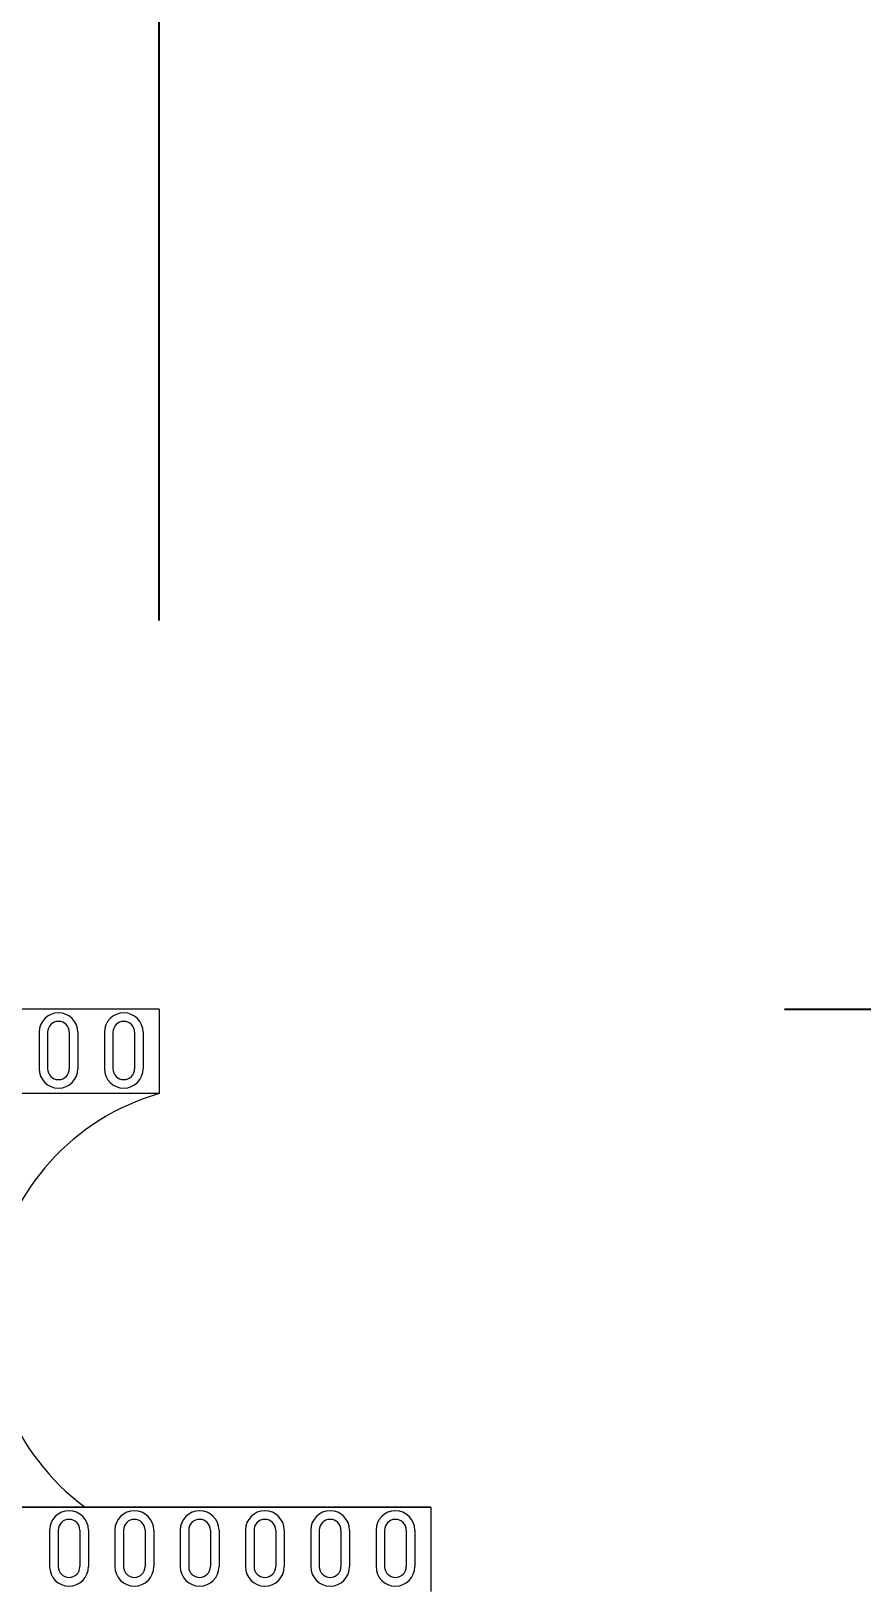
# Model space of a CAD drawing. Header units: inches. Extents: x 16.4 to 39.1, y 11.1 to 26.9.
# Drawn here: x 24.648 to 24.7816, y 21.4972 to 21.7476 of the extents above; entities that cross this region are included whole.
import ezdxf

# ---------------------------------------------------------------- set-up
doc = ezdxf.new("R2010")
doc.units = ezdxf.units.IN
doc.header["$MEASUREMENT"] = 0
doc.styles.get("Standard").update_dxf_attribs({"font": 'arial.ttf'})
doc.dimstyles.get("Standard").update_dxf_attribs({"dimtxt": 0.1, "dimasz": 0.18, "dimexe": 0.18, "dimexo": 0.0625, "dimgap": 0.09, "dimtad": 0, "dimtoh": 1, "dimdec": 4, "dimzin": 0, "dimdsep": 46, "dimtxsty": 'Standard', "dimblk": 'OBLIQUE', "dimcen": 0.09, "dimadec": 0, "dimazin": 0, "dimtfac": 1, "dimtdec": 4, "dimtofl": 0, "dimtmove": 0, "dimatfit": 3, "dimldrblk": 'OBLIQUE', "dimfxl": 1, "dimtolj": 1, "dimtzin": 0, "dimarcsym": 0})

# ---------------------------------------------------------------- blocks, each defined once
blk = doc.blocks.new('_Oblique')
at = {"color": 0, "linetype": 'ByBlock', "lineweight": -2}
blk.add_line((-0.5, -0.5), (0.5, 0.5), dxfattribs=at)
blk = doc.blocks.new('*D5')
at = {"color": 0, "lineweight": -2, "transparency": 16777216}
for p, q in [((24.76921812054636, 21.5903661262331), (25.18956625746565, 21.5903661262331)), ((25.00956625746565, 21.5903661262331), (25.00956625746565, 20.88538880010108)), ((25.00956625746565, 19.59468159675213), (25.00956625746565, 20.29965892288416)), ((24.76921812054636, 19.59468159675213), (25.18956625746565, 19.59468159675213))]:
    blk.add_line(p, q, dxfattribs=at)
at = {"layer": 'Defpoints', "color": 0, "lineweight": 9, "transparency": 16777216}
for p in [(24.70671812054636, 21.5903661262331), (25.00956625746565, 21.5903661262331), (24.70671812054636, 19.59468159675213)]:
    blk.add_point(p, dxfattribs=at)
at = {"color": 0, "lineweight": -2, "transparency": 16777216, "xscale": 0.18, "yscale": 0.18, "zscale": 0.18}
for p, rotation in [((25.00956625746565, 21.5903661262331), 90), ((25.00956625746565, 19.59468159675213), 270)]:
    blk.add_blockref('_Oblique', p, dxfattribs=dict(at, rotation=rotation))
at = {"color": 0, "lineweight": 9, "transparency": 16777216, "insert": (25.00956625746565, 20.59252386149261), "char_height": 0.1, "attachment_point": 5, "rotation": 90}
blk.add_mtext('\\A1;1.9957', dxfattribs=at)
blk = doc.blocks.new('*D9')
at = {"color": 0, "lineweight": -2, "transparency": 16777216}
for p, q in [((23.57372089834188, 21.65286612623309), (23.57372089834188, 21.99798760459348)), ((24.66858138481717, 21.65286612623309), (24.66858138481717, 21.99798760459348)), ((23.57372089834188, 21.81798760459348), (23.82818388373505, 21.81798760459348)), ((24.66858138481717, 21.81798760459348), (24.41411839942399, 21.81798760459348))]:
    blk.add_line(p, q, dxfattribs=at)
at = {"layer": 'Defpoints', "color": 0, "lineweight": 9, "transparency": 16777216}
for p in [(24.66858138481717, 21.81798760459348), (23.57372089834188, 21.59036612623309), (24.66858138481717, 21.59036612623309)]:
    blk.add_point(p, dxfattribs=at)
at = {"color": 0, "lineweight": -2, "transparency": 16777216, "xscale": 0.18, "yscale": 0.18, "zscale": 0.18, "rotation": 180}
blk.add_blockref('_Oblique', (23.57372089834188, 21.81798760459348), dxfattribs=at)
at = {"color": 0, "lineweight": -2, "transparency": 16777216, "xscale": 0.18, "yscale": 0.18, "zscale": 0.18}
blk.add_blockref('_Oblique', (24.66858138481717, 21.81798760459348), dxfattribs=at)
at = {"color": 0, "lineweight": 9, "transparency": 16777216, "insert": (24.12115114157952, 21.81798760459348), "char_height": 0.1, "attachment_point": 5}
blk.add_mtext('\\A1;1.0949', dxfattribs=at)

msp = doc.modelspace()

# ---------------------------------------------------------------- linework, layer by layer
at = {"lineweight": 9}
for p, q in [((24.66858138481717, 21.59036612623309), (24.12115114157952, 21.59036612623309)), ((24.66858138481717, 21.59036612623309), (24.66858138481717, 21.57678873441298)), ((24.64927606016644, 21.5866581129427), (24.64927606016644, 21.58079729805566)), ((24.65065738442823, 21.5866581129427), (24.65065738442823, 21.58079729805566)), ((24.65414152398349, 21.5866581129427), (24.65414152398349, 21.58079729805566)), ((24.65552284824528, 21.5866581129427), (24.65552284824528, 21.58079729805566)), ((24.65977702385958, 21.5866581129427), (24.65977702385958, 21.58079729805566)), ((24.66115834812136, 21.5866581129427), (24.66115834812136, 21.58079729805566)), ((24.66464248767662, 21.5866581129427), (24.66464248767662, 21.58079729805566)), ((24.66602381193841, 21.5866581129427), (24.66602381193841, 21.58079729805566)), ((24.66858138481717, 21.57678873441298), (24.12115114157952, 21.57678873441298)), ((23.53001721575825, 21.51032109195901), (24.7122850674008, 21.51032109195901)), ((24.7122850674008, 21.51032109195901), (24.12115114157952, 21.51032109195901)), ((24.7122850674008, 21.51032109195901), (24.7122850674008, 21.496743700136)), ((24.6509758879797, 21.50661307866862), (24.6509758879797, 21.50075226378157)), ((24.65235721224148, 21.50661307866862), (24.65235721224148, 21.50075226378157)), ((24.65584135179747, 21.50661307866862), (24.65584135179747, 21.50075226378157)), ((24.65722267605927, 21.50661307866862), (24.65722267605927, 21.50075226378157)), ((24.66147685167284, 21.50661307866862), (24.66147685167284, 21.50075226378157)), ((24.66285817593462, 21.50661307866862), (24.66285817593462, 21.50075226378157)), ((24.66634231549061, 21.50661307866862), (24.66634231549061, 21.50075226378157)), ((24.66772363975167, 21.50661307866862), (24.66772363975167, 21.50075226378157)), ((24.67197781536524, 21.50661307866862), (24.67197781536524, 21.50075226378157)), ((24.67335913962702, 21.50661307866862), (24.67335913962702, 21.50075226378157)), ((24.6768432791823, 21.50661307866862), (24.6768432791823, 21.50075226378157)), ((24.67822460344409, 21.50661307866862), (24.67822460344409, 21.50075226378157)), ((24.68247877905765, 21.50661307866862), (24.68247877905765, 21.50075226378157)), ((24.68386010331944, 21.50661307866862), (24.68386010331944, 21.50075226378157)), ((24.68734424287543, 21.50661307866862), (24.68734424287543, 21.50075226378157)), ((24.68872556713721, 21.50661307866862), (24.68872556713721, 21.50075226378157)), ((24.69297974275007, 21.50661307866862), (24.69297974275007, 21.50075226378157)), ((24.69436106701185, 21.50661307866862), (24.69436106701185, 21.50075226378157)), ((24.69784520656712, 21.50661307866862), (24.69784520656712, 21.50075226378157)), ((24.6992265308289, 21.50661307866862), (24.6992265308289, 21.50075226378157)), ((24.70348070644247, 21.50661307866862), (24.70348070644247, 21.50075226378157)), ((24.70486203070354, 21.50661307866862), (24.70486203070354, 21.50075226378157)), ((24.70834617025953, 21.50661307866862), (24.70834617025953, 21.50075226378157)), ((24.70972749452132, 21.50661307866862), (24.70972749452132, 21.50075226378157))]:
    msp.add_line(p, q, dxfattribs=at)
for centre, radius, start, end in [((24.65239945420586, 21.5866581129427), 0.003123394039518283, 0, 180), ((24.66290041789826, 21.5866581129427), 0.003123394039518283, 0, 180), ((24.65239945420586, 21.5866581129427), 0.001742069777861436, 0, 180), ((24.66290041789826, 21.5866581129427), 0.001742069777861436, 0, 180), ((24.65239945420586, 21.58079729805566), 0.003123394039518283, 180, 0), ((24.65239945420586, 21.58079729805566), 0.001742069777861436, 180, 0), ((24.66290041789826, 21.58079729805566), 0.003123394039518283, 180, 0), ((24.66290041789826, 21.58079729805566), 0.001742069777861436, 180, 0), ((24.67897748987121, 21.54063184517041), 0.03762179740263015, 106.0414060759486, 233.6750097618636), ((24.65409928201984, 21.50661307866862), 0.003123394039518283, 0, 180), ((24.66460024571225, 21.50661307866862), 0.003123394039518283, 0, 180), ((24.67510120940467, 21.50661307866862), 0.003123394039518283, 0, 180), ((24.68560217309707, 21.50661307866862), 0.003123394039518283, 0, 180), ((24.69610313679021, 21.50661307866862), 0.003123394039518283, 0, 180), ((24.7066041004819, 21.50661307866862), 0.003123394039518283, 0, 180), ((24.65409928201984, 21.50661307866862), 0.001742069777861436, 0, 180), ((24.66460024571225, 21.50661307866862), 0.001742069777861436, 0, 180), ((24.67510120940467, 21.50661307866862), 0.001742069777861436, 0, 180), ((24.68560217309707, 21.50661307866862), 0.001742069777861436, 0, 180), ((24.69610313679021, 21.50661307866862), 0.001742069777861436, 0, 180), ((24.7066041004819, 21.50661307866862), 0.001742069777861436, 0, 180), ((24.65409928201984, 21.50075226378157), 0.003123394039518283, 180, 0), ((24.65409928201984, 21.50075226378157), 0.001742069777861436, 180, 0), ((24.66460024571225, 21.50075226378157), 0.003123394039518283, 180, 0), ((24.66460024571225, 21.50075226378157), 0.001742069777861436, 180, 0), ((24.67510120940467, 21.50075226378157), 0.003123394039518283, 180, 0), ((24.67510120940467, 21.50075226378157), 0.001742069777861436, 180, 0), ((24.68560217309707, 21.50075226378157), 0.003123394039518283, 180, 0), ((24.68560217309707, 21.50075226378157), 0.001742069777861436, 180, 0), ((24.69610313679021, 21.50075226378157), 0.003123394039518283, 180, 0), ((24.69610313679021, 21.50075226378157), 0.001742069777861436, 180, 0), ((24.7066041004819, 21.50075226378157), 0.003123394039518283, 180, 0), ((24.7066041004819, 21.50075226378157), 0.001742069777861436, 180, 0)]:
    msp.add_arc(centre, radius, start, end, dxfattribs=at)

# ---------------------------------------------------------------- dimensions: what is measured, and where the dimension line sits
at = {"color": 41, "lineweight": 9, "true_color": 0xf4ee51}
dim = msp.add_linear_dim(base=(24.66858138481717, 21.81798760459348), p1=(23.57372089834188, 21.59036612623309), p2=(24.66858138481717, 21.59036612623309), dimstyle='Standard', dxfattribs=at)
dim.commit()
dim.dimension.update_dxf_attribs({"geometry": '*D9', "text_midpoint": (24.12115114157952, 21.81798760459348)})
dim = msp.add_linear_dim(base=(25.00956625746565, 21.5903661262331), p1=(24.70671812054634, 19.59468159675212), p2=(24.70671812054634, 21.59036612623309), angle=90, dimstyle='Standard', dxfattribs=at)
dim.commit()
dim.dimension.update_dxf_attribs({"geometry": '*D5', "text_midpoint": (25.00956625746565, 20.59252386149261)})

doc.saveas('drawing.dxf')
